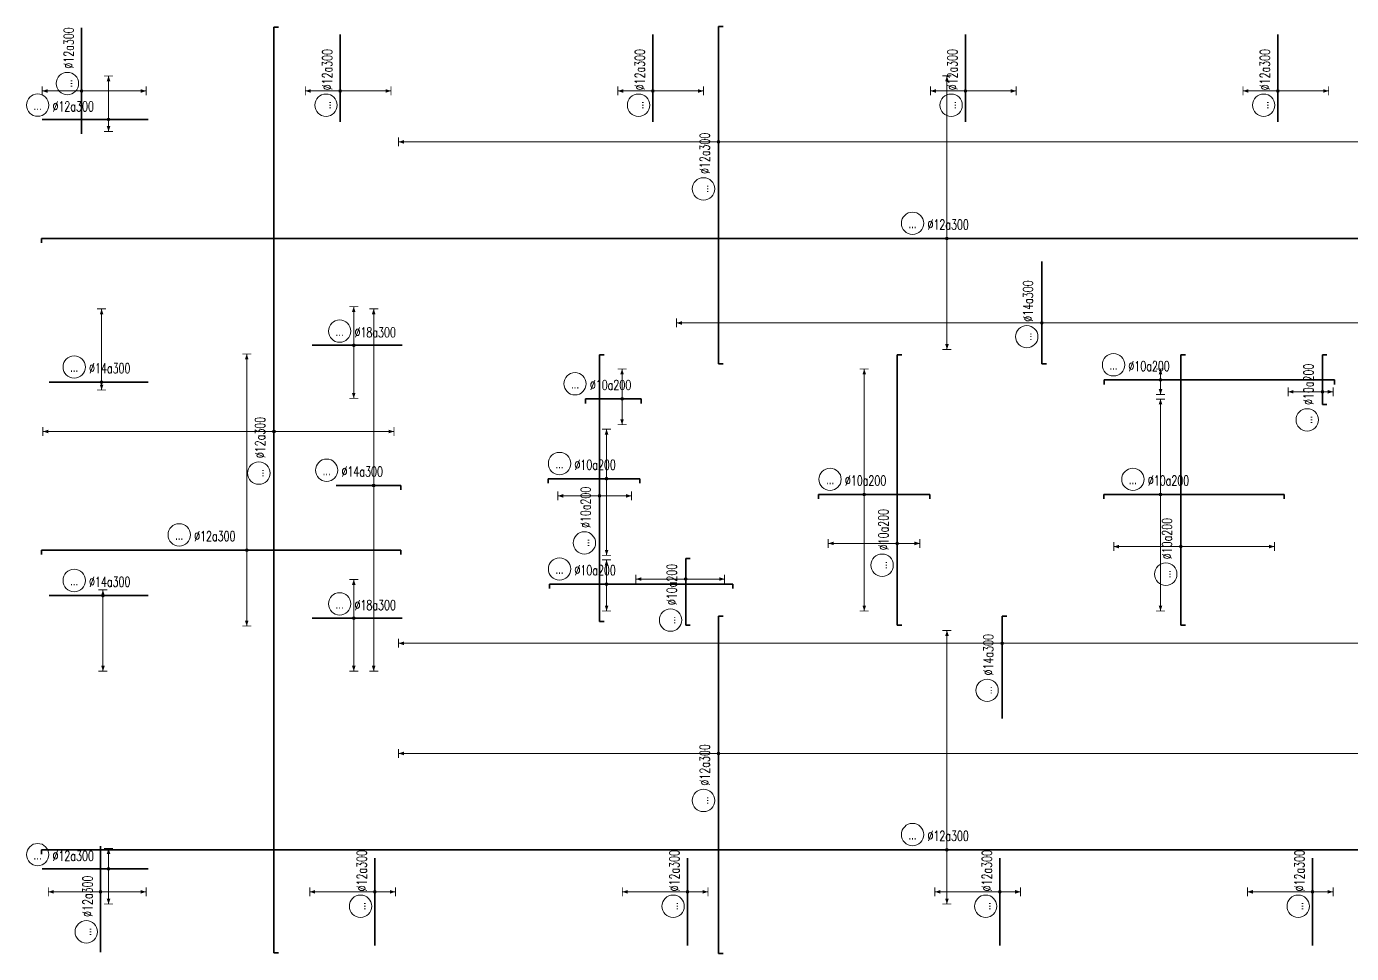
# Model space of a CAD drawing. Header units: millimetres. Extents: x 130150 to 587758, y -25561 to 50684.
# Drawn here: x 255797 to 299885, y 8280 to 39120 of the extents above; entities that cross this region are included whole.
import ezdxf
from ezdxf.enums import TextEntityAlignment as Align

# ---------------------------------------------------------------- set-up
doc = ezdxf.new("R2010")
doc.units = ezdxf.units.MM
doc.layers.get('0').update_dxf_attribs({"lineweight": 20})
for name, color, linetype, lineweight in [('NDC_S_DIM', 1, 'Continuous', 15), ('NDC_S_REBAR', 4, 'Continuous', 35), ('NDC_S_VN TEXT', 7, 'Continuous', 20)]:
    doc.layers.add(name, color=color, linetype=linetype, lineweight=lineweight)
doc.styles.add('ARIAL', font='arial.ttf', dxfattribs={"width": 0.7})
doc.styles.add('NDC_ROMANS', font='romans.shx', dxfattribs={"width": 0.7})

# ---------------------------------------------------------------- blocks, each defined once
blk = doc.blocks.new('*U46')
h = blk.add_hatch(color=6)
edge = h.paths.add_edge_path()
edge.add_arc((-75.12, 0), 0.3, 0, 360)
at = {"layer": 'NDC_S_DIM', "color": 6}
for q in [(-75.12, 48.62), (-75.12, -12.04)]:
    blk.add_line((-75.12, 0), q, dxfattribs=at)
for points in [[(-76.12, 48.62, 0.2, 0.2, 0), (-74.12, 48.62, 0, 0, 0)], [(-76.12, -12.04, 0.2, 0.2, 0), (-74.12, -12.04, 0, 0, 0)]]:
    blk.add_lwpolyline(points, format="xyseb", dxfattribs=at)
at = {"layer": 'NDC_S_DIM'}
blk.add_circle((-82.75, 3.36), 2.48, dxfattribs=at)
at = {"layer": 'NDC_S_DIM', "color": 6}
blk.add_circle((-75.12, 0), 0.3, dxfattribs=at)
for points in [[(-75.52, 47.42), (-75.12, 48.62), (-74.72, 47.42)], [(-75.52, -10.84), (-75.12, -12.04), (-74.72, -10.84)]]:
    blk.add_solid(points, dxfattribs=at)
at = {"layer": 'NDC_S_REBAR'}
for p, q in [((0, 0), (-275.95, 0)), ((-275.95, 0), (-275.95, -1)), ((0, 0), (137.51, 0)), ((-275.95, -1), (-275.95, -1))]:
    blk.add_line(p, q, dxfattribs=at)
at = {"layer": 'NDC_S_VN TEXT', "style": 'ARIAL', "width": 0.7}
blk.add_attdef('KHT', text='', height=2.2, dxfattribs=at).set_placement((-82.75, 3.36), align=Align.MIDDLE_CENTER)
at = {"layer": 'NDC_S_VN TEXT', "color": 3, "style": 'NDC_ROMANS', "width": 0.7}
blk.add_attdef('DKT', (-79.45, 1.98), '', height=2.2, dxfattribs=at)
blk = doc.blocks.new('*U55')
h = blk.add_hatch(color=6)
edge = h.paths.add_edge_path()
edge.add_arc((9.35, 0), 0.3, 0, 360)
at = {"layer": 'NDC_S_DIM', "color": 6}
for q in [(9.35, 43.49), (9.35, -16.85)]:
    blk.add_line((9.35, 0), q, dxfattribs=at)
for points in [[(8.35, 43.49, 0.2, 0.2, 0), (10.35, 43.49, 0, 0, 0)], [(8.35, -16.85, 0.2, 0.2, 0), (10.35, -16.85, 0, 0, 0)]]:
    blk.add_lwpolyline(points, format="xyseb", dxfattribs=at)
at = {"layer": 'NDC_S_DIM'}
blk.add_circle((-5.62, 3.36), 2.48, dxfattribs=at)
at = {"layer": 'NDC_S_DIM', "color": 6}
blk.add_circle((9.35, 0), 0.3, dxfattribs=at)
for points in [[(8.95, 42.29), (9.35, 43.49), (9.75, 42.29)], [(8.95, -15.65), (9.35, -16.85), (9.75, -15.65)]]:
    blk.add_solid(points, dxfattribs=at)
at = {"layer": 'NDC_S_REBAR'}
for p, q in [((0, 0), (-36.15, 0)), ((-36.15, 0), (-36.15, -1)), ((0, 0), (43.52, 0)), ((43.52, 0), (43.52, -1)), ((-36.15, -1), (-36.15, -1)), ((43.52, -1), (43.52, -1))]:
    blk.add_line(p, q, dxfattribs=at)
at = {"layer": 'NDC_S_VN TEXT', "style": 'ARIAL', "width": 0.7}
blk.add_attdef('KHT', text='', height=2.2, dxfattribs=at).set_placement((-5.62, 3.36), align=Align.MIDDLE_CENTER)
at = {"layer": 'NDC_S_VN TEXT', "color": 3, "style": 'NDC_ROMANS', "width": 0.7}
blk.add_attdef('DKT', (-2.32, 1.98), '', height=2.2, dxfattribs=at)
blk = doc.blocks.new('*U35')
h = blk.add_hatch(color=6)
edge = h.paths.add_edge_path()
edge.add_arc((4.81, 0), 0.3, 0, 360)
at = {"layer": 'NDC_S_DIM', "color": 6}
for q in [(4.81, 71.02), (4.81, -183.98)]:
    blk.add_line((4.81, 0), q, dxfattribs=at)
for points in [[(3.81, 71.02, 0.2, 0.2, 0), (5.81, 71.02, 0, 0, 0)], [(3.81, -183.98, 0.2, 0.2, 0), (5.81, -183.98, 0, 0, 0)]]:
    blk.add_lwpolyline(points, format="xyseb", dxfattribs=at)
at = {"layer": 'NDC_S_DIM'}
blk.add_circle((-5.62, 3.36), 2.48, dxfattribs=at)
at = {"layer": 'NDC_S_DIM', "color": 6}
blk.add_circle((4.81, 0), 0.3, dxfattribs=at)
for points in [[(4.41, 69.82), (4.81, 71.02), (5.21, 69.82)], [(4.41, -182.78), (4.81, -183.98), (5.21, -182.78)]]:
    blk.add_solid(points, dxfattribs=at)
at = {"layer": 'NDC_S_REBAR'}
for p, q in [((0, 0), (-39.56, 0)), ((-39.56, 0), (-39.56, -1)), ((0, 0), (35.24, 0)), ((35.24, 0), (35.24, -1)), ((-39.56, -1), (-39.56, -1)), ((35.24, -1), (35.24, -1))]:
    blk.add_line(p, q, dxfattribs=at)
at = {"layer": 'NDC_S_VN TEXT', "style": 'ARIAL', "width": 0.7}
blk.add_attdef('KHT', text='', height=2.2, dxfattribs=at).set_placement((-5.62, 3.36), align=Align.MIDDLE_CENTER)
at = {"layer": 'NDC_S_VN TEXT', "color": 3, "style": 'NDC_ROMANS', "width": 0.7}
blk.add_attdef('DKT', (-2.32, 1.98), '', height=2.2, dxfattribs=at)
blk = doc.blocks.new('*U44')
h = blk.add_hatch(color=6)
edge = h.paths.add_edge_path()
edge.add_arc((3.25, 0), 0.3, 0, 360)
at = {"layer": 'NDC_S_DIM', "color": 6}
for q in [(3.25, 51.25), (3.25, -26.62)]:
    blk.add_line((3.25, 0), q, dxfattribs=at)
for points in [[(2.25, 51.25, 0.2, 0.2, 0), (4.25, 51.25, 0, 0, 0)], [(2.25, -26.62, 0.2, 0.2, 0), (4.25, -26.62, 0, 0, 0)]]:
    blk.add_lwpolyline(points, format="xyseb", dxfattribs=at)
at = {"layer": 'NDC_S_DIM'}
blk.add_circle((-5.98, 3.36), 2.48, dxfattribs=at)
at = {"layer": 'NDC_S_DIM', "color": 6}
blk.add_circle((3.25, 0), 0.3, dxfattribs=at)
for points in [[(2.85, 50.05), (3.25, 51.25), (3.65, 50.05)], [(2.85, -25.42), (3.25, -26.62), (3.65, -25.42)]]:
    blk.add_solid(points, dxfattribs=at)
at = {"layer": 'NDC_S_REBAR'}
for p, q in [((0, 0), (-112.39, 0)), ((-112.39, 0), (-112.39, -1)), ((0, 0), (92.94, 0)), ((92.94, 0), (92.94, -1)), ((-112.39, -1), (-112.39, -1)), ((92.94, -1), (92.94, -1))]:
    blk.add_line(p, q, dxfattribs=at)
at = {"layer": 'NDC_S_VN TEXT', "style": 'ARIAL', "width": 0.7}
blk.add_attdef('KHT', text='', height=2.2, dxfattribs=at).set_placement((-5.98, 3.36), align=Align.MIDDLE_CENTER)
at = {"layer": 'NDC_S_VN TEXT', "color": 3, "style": 'NDC_ROMANS', "width": 0.7}
blk.add_attdef('DKT', (-2.68, 1.98), '', height=2.2, dxfattribs=at)
blk = doc.blocks.new('*U45')
h = blk.add_hatch(color=6)
edge = h.paths.add_edge_path()
edge.add_arc((4.81, 0), 0.3, 0, 360)
at = {"layer": 'NDC_S_DIM', "color": 6}
for q in [(4.81, 71.02), (4.81, -183.98)]:
    blk.add_line((4.81, 0), q, dxfattribs=at)
for points in [[(3.81, 71.02, 0.2, 0.2, 0), (5.81, 71.02, 0, 0, 0)], [(3.81, -183.98, 0.2, 0.2, 0), (5.81, -183.98, 0, 0, 0)]]:
    blk.add_lwpolyline(points, format="xyseb", dxfattribs=at)
at = {"layer": 'NDC_S_DIM'}
blk.add_circle((-5.62, 3.36), 2.48, dxfattribs=at)
at = {"layer": 'NDC_S_DIM', "color": 6}
blk.add_circle((4.81, 0), 0.3, dxfattribs=at)
for points in [[(4.41, 69.82), (4.81, 71.02), (5.21, 69.82)], [(4.41, -182.78), (4.81, -183.98), (5.21, -182.78)]]:
    blk.add_solid(points, dxfattribs=at)
at = {"layer": 'NDC_S_REBAR'}
for p, q in [((0, 0), (-44.4, 0)), ((-44.4, 0), (-44.4, -1)), ((0, 0), (30.4, 0)), ((30.4, 0), (30.4, -1)), ((-44.4, -1), (-44.4, -1)), ((30.4, -1), (30.4, -1))]:
    blk.add_line(p, q, dxfattribs=at)
at = {"layer": 'NDC_S_VN TEXT', "style": 'ARIAL', "width": 0.7}
blk.add_attdef('KHT', text='', height=2.2, dxfattribs=at).set_placement((-5.62, 3.36), align=Align.MIDDLE_CENTER)
at = {"layer": 'NDC_S_VN TEXT', "color": 3, "style": 'NDC_ROMANS', "width": 0.7}
blk.add_attdef('DKT', (-2.32, 1.98), '', height=2.2, dxfattribs=at)
blk = doc.blocks.new('*U42')
h = blk.add_hatch(color=6)
edge = h.paths.add_edge_path()
edge.add_arc((0.5, 0), 0.3, 0, 360)
at = {"layer": 'NDC_S_DIM', "color": 6}
for q in [(0.5, 21.16), (0.5, -25.84)]:
    blk.add_line((0.5, 0), q, dxfattribs=at)
for points in [[(-0.5, 21.16, 0.2, 0.2, 0), (1.5, 21.16, 0, 0, 0)], [(-0.5, -25.84, 0.2, 0.2, 0), (1.5, -25.84, 0, 0, 0)]]:
    blk.add_lwpolyline(points, format="xyseb", dxfattribs=at)
at = {"layer": 'NDC_S_DIM'}
blk.add_circle((-5.62, 3.36), 2.48, dxfattribs=at)
at = {"layer": 'NDC_S_DIM', "color": 6}
blk.add_circle((0.5, 0), 0.3, dxfattribs=at)
for points in [[(0.1, 19.96), (0.5, 21.16), (0.9, 19.96)], [(0.1, -24.64), (0.5, -25.84), (0.9, -24.64)]]:
    blk.add_solid(points, dxfattribs=at)
at = {"layer": 'NDC_S_REBAR'}
for p, q in [((0, 0), (-12.04, 0)), ((-12.04, 0), (-12.04, -1)), ((0, 0), (27.96, 0)), ((27.96, 0), (27.96, -1)), ((-12.04, -1), (-12.04, -1)), ((27.96, -1), (27.96, -1))]:
    blk.add_line(p, q, dxfattribs=at)
at = {"layer": 'NDC_S_VN TEXT', "style": 'ARIAL', "width": 0.7}
blk.add_attdef('KHT', text='', height=2.2, dxfattribs=at).set_placement((-5.62, 3.36), align=Align.MIDDLE_CENTER)
at = {"layer": 'NDC_S_VN TEXT', "color": 3, "style": 'NDC_ROMANS', "width": 0.7}
blk.add_attdef('DKT', (-2.32, 1.98), '', height=2.2, dxfattribs=at)
blk = doc.blocks.new('*U43')
h = blk.add_hatch(color=6)
edge = h.paths.add_edge_path()
edge.add_arc((1.97, 0), 0.3, 0, 360)
at = {"layer": 'NDC_S_DIM', "color": 6}
for q in [(1.97, 27.83), (1.97, -25.84)]:
    blk.add_line((1.97, 0), q, dxfattribs=at)
for points in [[(0.97, 27.83, 0.2, 0.2, 0), (2.97, 27.83, 0, 0, 0)], [(0.97, -25.84, 0.2, 0.2, 0), (2.97, -25.84, 0, 0, 0)]]:
    blk.add_lwpolyline(points, format="xyseb", dxfattribs=at)
at = {"layer": 'NDC_S_DIM'}
blk.add_circle((-5.62, 3.36), 2.48, dxfattribs=at)
at = {"layer": 'NDC_S_DIM', "color": 6}
blk.add_circle((1.97, 0), 0.3, dxfattribs=at)
for points in [[(1.57, 26.63), (1.97, 27.83), (2.37, 26.63)], [(1.57, -24.64), (1.97, -25.84), (2.37, -24.64)]]:
    blk.add_solid(points, dxfattribs=at)
at = {"layer": 'NDC_S_REBAR'}
for p, q in [((0, 0), (-8.18, 0)), ((-8.18, 0), (-8.18, -1)), ((0, 0), (16.48, 0)), ((16.48, 0), (16.48, -1)), ((-8.18, -1), (-8.18, -1)), ((16.48, -1), (16.48, -1))]:
    blk.add_line(p, q, dxfattribs=at)
at = {"layer": 'NDC_S_VN TEXT', "style": 'ARIAL', "width": 0.7}
blk.add_attdef('KHT', text='', height=2.2, dxfattribs=at).set_placement((-5.62, 3.36), align=Align.MIDDLE_CENTER)
at = {"layer": 'NDC_S_VN TEXT', "color": 3, "style": 'NDC_ROMANS', "width": 0.7}
blk.add_attdef('DKT', (-2.32, 1.98), '', height=2.2, dxfattribs=at)
blk = doc.blocks.new('*U40')
h = blk.add_hatch(color=6)
edge = h.paths.add_edge_path()
edge.add_arc((4.81, 0), 0.3, 0, 360)
at = {"layer": 'NDC_S_DIM', "color": 6}
for q in [(4.81, 5.38), (4.81, -5.95)]:
    blk.add_line((4.81, 0), q, dxfattribs=at)
for points in [[(3.81, 5.38, 0.2, 0.2, 0), (5.81, 5.38, 0, 0, 0)], [(3.81, -5.95, 0.2, 0.2, 0), (5.81, -5.95, 0, 0, 0)]]:
    blk.add_lwpolyline(points, format="xyseb", dxfattribs=at)
at = {"layer": 'NDC_S_DIM'}
blk.add_circle((-5.62, 3.36), 2.48, dxfattribs=at)
at = {"layer": 'NDC_S_DIM', "color": 6}
blk.add_circle((4.81, 0), 0.3, dxfattribs=at)
for points in [[(4.41, 4.18), (4.81, 5.38), (5.21, 4.18)], [(4.41, -4.75), (4.81, -5.95), (5.21, -4.75)]]:
    blk.add_solid(points, dxfattribs=at)
at = {"layer": 'NDC_S_REBAR'}
for p, q in [((0, 0), (-7.85, 0)), ((-7.85, 0), (-7.85, -1)), ((0, 0), (32.82, 0)), ((32.82, 0), (32.82, -1)), ((-7.85, -1), (-7.85, -1)), ((32.82, -1), (32.82, -1))]:
    blk.add_line(p, q, dxfattribs=at)
at = {"layer": 'NDC_S_VN TEXT', "style": 'ARIAL', "width": 0.7}
blk.add_attdef('KHT', text='', height=2.2, dxfattribs=at).set_placement((-5.62, 3.36), align=Align.MIDDLE_CENTER)
at = {"layer": 'NDC_S_VN TEXT', "color": 3, "style": 'NDC_ROMANS', "width": 0.7}
blk.add_attdef('DKT', (-2.32, 1.98), '', height=2.2, dxfattribs=at)
blk = doc.blocks.new('*U41')
h = blk.add_hatch(color=6)
edge = h.paths.add_edge_path()
edge.add_arc((4.81, 0), 0.3, 0, 360)
at = {"layer": 'NDC_S_DIM', "color": 6}
for q in [(4.81, 10.99), (4.81, -17.01)]:
    blk.add_line((4.81, 0), q, dxfattribs=at)
for points in [[(3.81, 10.99, 0.2, 0.2, 0), (5.81, 10.99, 0, 0, 0)], [(3.81, -17.01, 0.2, 0.2, 0), (5.81, -17.01, 0, 0, 0)]]:
    blk.add_lwpolyline(points, format="xyseb", dxfattribs=at)
at = {"layer": 'NDC_S_DIM'}
blk.add_circle((-5.62, 3.36), 2.48, dxfattribs=at)
at = {"layer": 'NDC_S_DIM', "color": 6}
blk.add_circle((4.81, 0), 0.3, dxfattribs=at)
for points in [[(4.41, 9.79), (4.81, 10.99), (5.21, 9.79)], [(4.41, -15.81), (4.81, -17.01), (5.21, -15.81)]]:
    blk.add_solid(points, dxfattribs=at)
at = {"layer": 'NDC_S_REBAR'}
for p, q in [((0, 0), (-8.18, 0)), ((-8.18, 0), (-8.18, -1)), ((0, 0), (12.15, 0)), ((12.15, 0), (12.15, -1)), ((-8.18, -1), (-8.18, -1)), ((12.15, -1), (12.15, -1))]:
    blk.add_line(p, q, dxfattribs=at)
at = {"layer": 'NDC_S_VN TEXT', "style": 'ARIAL', "width": 0.7}
blk.add_attdef('KHT', text='', height=2.2, dxfattribs=at).set_placement((-5.62, 3.36), align=Align.MIDDLE_CENTER)
at = {"layer": 'NDC_S_VN TEXT', "color": 3, "style": 'NDC_ROMANS', "width": 0.7}
blk.add_attdef('DKT', (-2.32, 1.98), '', height=2.2, dxfattribs=at)
blk = doc.blocks.new('*U38')
h = blk.add_hatch(color=6)
edge = h.paths.add_edge_path()
edge.add_arc((4.81, 0), 0.3, 0, 360)
at = {"layer": 'NDC_S_DIM', "color": 6}
for q in [(4.81, 6.63), (4.81, -5.71)]:
    blk.add_line((4.81, 0), q, dxfattribs=at)
for points in [[(3.81, 6.63, 0.2, 0.2, 0), (5.81, 6.63, 0, 0, 0)], [(3.81, -5.71, 0.2, 0.2, 0), (5.81, -5.71, 0, 0, 0)]]:
    blk.add_lwpolyline(points, format="xyseb", dxfattribs=at)
at = {"layer": 'NDC_S_DIM'}
blk.add_circle((-5.62, 3.36), 2.48, dxfattribs=at)
at = {"layer": 'NDC_S_DIM', "color": 6}
blk.add_circle((4.81, 0), 0.3, dxfattribs=at)
for points in [[(4.41, 5.43), (4.81, 6.63), (5.21, 5.43)], [(4.41, -4.51), (4.81, -5.71), (5.21, -4.51)]]:
    blk.add_solid(points, dxfattribs=at)
at = {"layer": 'NDC_S_REBAR'}
for p, q in [((0, 0), (-3.28, 0)), ((-3.28, 0), (-3.28, -1)), ((0, 0), (9.06, 0)), ((9.06, 0), (9.06, -1)), ((-3.28, -1), (-3.28, -1)), ((9.06, -1), (9.06, -1))]:
    blk.add_line(p, q, dxfattribs=at)
at = {"layer": 'NDC_S_VN TEXT', "style": 'ARIAL', "width": 0.7}
blk.add_attdef('KHT', text='', height=2.2, dxfattribs=at).set_placement((-5.62, 3.36), align=Align.MIDDLE_CENTER)
at = {"layer": 'NDC_S_VN TEXT', "color": 3, "style": 'NDC_ROMANS', "width": 0.7}
blk.add_attdef('DKT', (-2.32, 1.98), '', height=2.2, dxfattribs=at)
blk = doc.blocks.new('*U39')
h = blk.add_hatch(color=6)
edge = h.paths.add_edge_path()
edge.add_arc((4.81, 0), 0.3, 0, 360)
at = {"layer": 'NDC_S_DIM', "color": 6}
for q in [(4.81, 2.43), (4.81, -3.24)]:
    blk.add_line((4.81, 0), q, dxfattribs=at)
for points in [[(3.81, 2.43, 0.2, 0.2, 0), (5.81, 2.43, 0, 0, 0)], [(3.81, -3.24, 0.2, 0.2, 0), (5.81, -3.24, 0, 0, 0)]]:
    blk.add_lwpolyline(points, format="xyseb", dxfattribs=at)
at = {"layer": 'NDC_S_DIM'}
blk.add_circle((-5.62, 3.36), 2.48, dxfattribs=at)
at = {"layer": 'NDC_S_DIM', "color": 6}
blk.add_circle((4.81, 0), 0.3, dxfattribs=at)
for points in [[(4.41, 1.23), (4.81, 2.43), (5.21, 1.23)], [(4.41, -2.04), (4.81, -3.24), (5.21, -2.04)]]:
    blk.add_solid(points, dxfattribs=at)
at = {"layer": 'NDC_S_REBAR'}
for p, q in [((0, 0), (-7.73, 0)), ((-7.73, 0), (-7.73, -1)), ((0, 0), (43.4, 0)), ((43.4, 0), (43.4, -1)), ((-7.73, -1), (-7.73, -1)), ((43.4, -1), (43.4, -1))]:
    blk.add_line(p, q, dxfattribs=at)
at = {"layer": 'NDC_S_VN TEXT', "style": 'ARIAL', "width": 0.7}
blk.add_attdef('KHT', text='', height=2.2, dxfattribs=at).set_placement((-5.62, 3.36), align=Align.MIDDLE_CENTER)
at = {"layer": 'NDC_S_VN TEXT', "color": 3, "style": 'NDC_ROMANS', "width": 0.7}
blk.add_attdef('DKT', (-2.32, 1.98), '', height=2.2, dxfattribs=at)
blk = doc.blocks.new('*U36')
h = blk.add_hatch(color=6)
edge = h.paths.add_edge_path()
edge.add_arc((-0.79, 0), 0.3, 0, 360)
at = {"layer": 'NDC_S_DIM', "color": 6}
for q in [(-0.79, 15.31), (-0.79, -5.02)]:
    blk.add_line((-0.79, 0), q, dxfattribs=at)
for points in [[(-1.79, 15.31, 0.2, 0.2, 0), (0.21, 15.31, 0, 0, 0)], [(-1.79, -5.02, 0.2, 0.2, 0), (0.21, -5.02, 0, 0, 0)]]:
    blk.add_lwpolyline(points, format="xyseb", dxfattribs=at)
at = {"layer": 'NDC_S_DIM'}
blk.add_circle((-5.62, 3.36), 2.48, dxfattribs=at)
at = {"layer": 'NDC_S_DIM', "color": 6}
blk.add_circle((-0.79, 0), 0.3, dxfattribs=at)
for points in [[(-1.19, 14.11), (-0.79, 15.31), (-0.39, 14.11)], [(-1.19, -3.82), (-0.79, -5.02), (-0.39, -3.82)]]:
    blk.add_solid(points, dxfattribs=at)
at = {"layer": 'NDC_S_REBAR'}
for p, q in [((0, 0), (-18.94, 0)), ((-18.94, 0), (-18.94, -1)), ((0, 0), (41.06, 0)), ((41.06, 0), (41.06, -1)), ((-18.94, -1), (-18.94, -1)), ((41.06, -1), (41.06, -1))]:
    blk.add_line(p, q, dxfattribs=at)
at = {"layer": 'NDC_S_VN TEXT', "style": 'ARIAL', "width": 0.7}
blk.add_attdef('KHT', text='', height=2.2, dxfattribs=at).set_placement((-5.62, 3.36), align=Align.MIDDLE_CENTER)
at = {"layer": 'NDC_S_VN TEXT', "color": 3, "style": 'NDC_ROMANS', "width": 0.7}
blk.add_attdef('DKT', (-2.32, 1.98), '', height=2.2, dxfattribs=at)
blk = doc.blocks.new('*U37')
h = blk.add_hatch(color=6)
edge = h.paths.add_edge_path()
edge.add_arc((0.5, 0), 0.3, 0, 360)
at = {"layer": 'NDC_S_DIM', "color": 6}
for q in [(0.5, 14.9), (0.5, -20.77)]:
    blk.add_line((0.5, 0), q, dxfattribs=at)
for points in [[(-0.5, 14.9, 0.2, 0.2, 0), (1.5, 14.9, 0, 0, 0)], [(-0.5, -20.77, 0.2, 0.2, 0), (1.5, -20.77, 0, 0, 0)]]:
    blk.add_lwpolyline(points, format="xyseb", dxfattribs=at)
at = {"layer": 'NDC_S_DIM'}
blk.add_circle((-5.62, 3.36), 2.48, dxfattribs=at)
at = {"layer": 'NDC_S_DIM', "color": 6}
blk.add_circle((0.5, 0), 0.3, dxfattribs=at)
for points in [[(0.1, 13.7), (0.5, 14.9), (0.9, 13.7)], [(0.1, -19.57), (0.5, -20.77), (0.9, -19.57)]]:
    blk.add_solid(points, dxfattribs=at)
at = {"layer": 'NDC_S_REBAR'}
for p, q in [((0, 0), (-16.95, 0)), ((-16.95, 0), (-16.95, -1)), ((0, 0), (43.05, 0)), ((43.05, 0), (43.05, -1)), ((-16.95, -1), (-16.95, -1)), ((43.05, -1), (43.05, -1))]:
    blk.add_line(p, q, dxfattribs=at)
at = {"layer": 'NDC_S_VN TEXT', "style": 'ARIAL', "width": 0.7}
blk.add_attdef('KHT', text='', height=2.2, dxfattribs=at).set_placement((-5.62, 3.36), align=Align.MIDDLE_CENTER)
at = {"layer": 'NDC_S_VN TEXT', "color": 3, "style": 'NDC_ROMANS', "width": 0.7}
blk.add_attdef('DKT', (-2.32, 1.98), '', height=2.2, dxfattribs=at)
blk = doc.blocks.new('*U49')
h = blk.add_hatch(color=6)
edge = h.paths.add_edge_path()
edge.add_arc((0.61, 0), 0.3, 0, 360)
at = {"layer": 'NDC_S_DIM', "color": 6}
for q in [(0.61, 7.61), (0.61, -2.39)]:
    blk.add_line((0.61, 0), q, dxfattribs=at)
for points in [[(-0.39, 7.61, 0.2, 0.2, 0), (1.61, 7.61, 0, 0, 0)], [(-0.39, -2.39, 0.2, 0.2, 0), (1.61, -2.39, 0, 0, 0)]]:
    blk.add_lwpolyline(points, format="xyseb", dxfattribs=at)
at = {"layer": 'NDC_S_DIM'}
blk.add_circle((-5.62, 3.36), 2.48, dxfattribs=at)
at = {"layer": 'NDC_S_DIM', "color": 6}
blk.add_circle((0.61, 0), 0.3, dxfattribs=at)
for points in [[(0.21, 6.41), (0.61, 7.61), (1.01, 6.41)], [(0.21, -1.19), (0.61, -2.39), (1.01, -1.19)]]:
    blk.add_solid(points, dxfattribs=at)
at = {"layer": 'NDC_S_REBAR'}
for p, q in [((0, 0), (-2.17, 0)), ((-2.17, 0), (-2.17, -1)), ((0, 0), (8.83, 0)), ((8.83, 0), (8.83, -1)), ((-2.17, -1), (-2.17, -1)), ((8.83, -1), (8.83, -1))]:
    blk.add_line(p, q, dxfattribs=at)
at = {"layer": 'NDC_S_VN TEXT', "style": 'ARIAL', "width": 0.7}
blk.add_attdef('KHT', text='', height=2.2, dxfattribs=at).set_placement((-5.62, 3.36), align=Align.MIDDLE_CENTER)
at = {"layer": 'NDC_S_VN TEXT', "color": 3, "style": 'NDC_ROMANS', "width": 0.7}
blk.add_attdef('DKT', (-2.32, 1.98), '', height=2.2, dxfattribs=at)
blk = doc.blocks.new('*U58')
h = blk.add_hatch(color=6)
edge = h.paths.add_edge_path()
edge.add_arc((4.81, 0), 0.3, 0, 360)
at = {"layer": 'NDC_S_DIM', "color": 6}
for q in [(4.81, 9.26), (4.81, -7.07)]:
    blk.add_line((4.81, 0), q, dxfattribs=at)
for points in [[(3.81, 9.26, 0.2, 0.2, 0), (5.81, 9.26, 0, 0, 0)], [(3.81, -7.07, 0.2, 0.2, 0), (5.81, -7.07, 0, 0, 0)]]:
    blk.add_lwpolyline(points, format="xyseb", dxfattribs=at)
at = {"layer": 'NDC_S_DIM'}
blk.add_circle((-5.62, 3.36), 2.48, dxfattribs=at)
at = {"layer": 'NDC_S_DIM', "color": 6}
blk.add_circle((4.81, 0), 0.3, dxfattribs=at)
for points in [[(4.41, 8.06), (4.81, 9.26), (5.21, 8.06)], [(4.41, -5.87), (4.81, -7.07), (5.21, -5.87)]]:
    blk.add_solid(points, dxfattribs=at)
at = {"layer": 'NDC_S_REBAR'}
for p, q in [((0, 0), (-23.03, 0)), ((-23.03, 0), (-23.03, -1)), ((0, 0), (36.12, 0)), ((36.12, 0), (36.12, -1)), ((-23.03, -1), (-23.03, -1)), ((36.12, -1), (36.12, -1))]:
    blk.add_line(p, q, dxfattribs=at)
at = {"layer": 'NDC_S_VN TEXT', "style": 'ARIAL', "width": 0.7}
blk.add_attdef('KHT', text='', height=2.2, dxfattribs=at).set_placement((-5.62, 3.36), align=Align.MIDDLE_CENTER)
at = {"layer": 'NDC_S_VN TEXT', "color": 3, "style": 'NDC_ROMANS', "width": 0.7}
blk.add_attdef('DKT', (-2.32, 1.98), '', height=2.2, dxfattribs=at)
blk = doc.blocks.new('*U56')
h = blk.add_hatch(color=6)
edge = h.paths.add_edge_path()
edge.add_arc((-75.12, 0), 0.3, 0, 360)
at = {"layer": 'NDC_S_DIM', "color": 6}
for q in [(-75.12, 36.04), (-75.12, -24.63)]:
    blk.add_line((-75.12, 0), q, dxfattribs=at)
for points in [[(-76.12, 36.04, 0.2, 0.2, 0), (-74.12, 36.04, 0, 0, 0)], [(-76.12, -24.63, 0.2, 0.2, 0), (-74.12, -24.63, 0, 0, 0)]]:
    blk.add_lwpolyline(points, format="xyseb", dxfattribs=at)
at = {"layer": 'NDC_S_DIM'}
blk.add_circle((-82.75, 3.36), 2.48, dxfattribs=at)
at = {"layer": 'NDC_S_DIM', "color": 6}
blk.add_circle((-75.12, 0), 0.3, dxfattribs=at)
for points in [[(-75.52, 34.84), (-75.12, 36.04), (-74.72, 34.84)], [(-75.52, -23.43), (-75.12, -24.63), (-74.72, -23.43)]]:
    blk.add_solid(points, dxfattribs=at)
at = {"layer": 'NDC_S_REBAR'}
for p, q in [((0, 0), (-275.95, 0)), ((-275.95, 0), (-275.95, -1)), ((0, 0), (137.51, 0)), ((-275.95, -1), (-275.95, -1))]:
    blk.add_line(p, q, dxfattribs=at)
at = {"layer": 'NDC_S_VN TEXT', "style": 'ARIAL', "width": 0.7}
blk.add_attdef('KHT', text='', height=2.2, dxfattribs=at).set_placement((-82.75, 3.36), align=Align.MIDDLE_CENTER)
at = {"layer": 'NDC_S_VN TEXT', "color": 3, "style": 'NDC_ROMANS', "width": 0.7}
blk.add_attdef('DKT', (-79.45, 1.98), '', height=2.2, dxfattribs=at)
blk = doc.blocks.new('*U57')
h = blk.add_hatch(color=6)
edge = h.paths.add_edge_path()
edge.add_arc((4.81, 0), 0.3, 0, 360)
at = {"layer": 'NDC_S_DIM', "color": 6}
for q in [(4.81, 39.15), (4.81, -41.18)]:
    blk.add_line((4.81, 0), q, dxfattribs=at)
for points in [[(3.81, 39.15, 0.2, 0.2, 0), (5.81, 39.15, 0, 0, 0)], [(3.81, -41.18, 0.2, 0.2, 0), (5.81, -41.18, 0, 0, 0)]]:
    blk.add_lwpolyline(points, format="xyseb", dxfattribs=at)
at = {"layer": 'NDC_S_DIM'}
blk.add_circle((-5.62, 3.36), 2.48, dxfattribs=at)
at = {"layer": 'NDC_S_DIM', "color": 6}
blk.add_circle((4.81, 0), 0.3, dxfattribs=at)
for points in [[(4.41, 37.95), (4.81, 39.15), (5.21, 37.95)], [(4.41, -39.98), (4.81, -41.18), (5.21, -39.98)]]:
    blk.add_solid(points, dxfattribs=at)
at = {"layer": 'NDC_S_REBAR'}
for p, q in [((0, 0), (-3.52, 0)), ((-3.52, 0), (-3.52, 0)), ((0, 0), (10.81, 0)), ((10.81, 0), (10.81, -1)), ((-3.52, 0), (-3.52, 0)), ((10.81, -1), (10.81, -1))]:
    blk.add_line(p, q, dxfattribs=at)
at = {"layer": 'NDC_S_VN TEXT', "style": 'ARIAL', "width": 0.7}
blk.add_attdef('KHT', text='', height=2.2, dxfattribs=at).set_placement((-5.62, 3.36), align=Align.MIDDLE_CENTER)
at = {"layer": 'NDC_S_VN TEXT', "color": 3, "style": 'NDC_ROMANS', "width": 0.7}
blk.add_attdef('DKT', (-2.32, 1.98), '', height=2.2, dxfattribs=at)
blk = doc.blocks.new('*U93')
h = blk.add_hatch(color=6)
edge = h.paths.add_edge_path()
edge.add_arc((3.48, 0), 0.3, 0, 360)
at = {"layer": 'NDC_S_DIM', "color": 6}
for q in [(3.48, 11.04), (3.48, -8.63)]:
    blk.add_line((3.48, 0), q, dxfattribs=at)
for points in [[(2.48, 11.04, 0.2, 0.2, 0), (4.48, 11.04, 0, 0, 0)], [(2.48, -8.63, 0.2, 0.2, 0), (4.48, -8.63, 0, 0, 0)]]:
    blk.add_lwpolyline(points, format="xyseb", dxfattribs=at)
at = {"layer": 'NDC_S_DIM'}
blk.add_circle((-5.62, 3.36), 2.48, dxfattribs=at)
at = {"layer": 'NDC_S_DIM', "color": 6}
blk.add_circle((3.48, 0), 0.3, dxfattribs=at)
for points in [[(3.08, 9.84), (3.48, 11.04), (3.88, 9.84)], [(3.08, -7.43), (3.48, -8.63), (3.88, -7.43)]]:
    blk.add_solid(points, dxfattribs=at)
at = {"layer": 'NDC_S_REBAR'}
for p, q in [((0, 0), (-6.77, 0)), ((-6.77, 0), (-6.77, -1)), ((0, 0), (8.03, 0)), ((8.03, 0), (8.03, -1)), ((-6.77, -1), (-6.77, -1)), ((8.03, -1), (8.03, -1))]:
    blk.add_line(p, q, dxfattribs=at)
at = {"layer": 'NDC_S_VN TEXT', "style": 'ARIAL', "width": 0.7}
blk.add_attdef('KHT', text='', height=2.2, dxfattribs=at).set_placement((-5.62, 3.36), align=Align.MIDDLE_CENTER)
at = {"layer": 'NDC_S_VN TEXT', "color": 3, "style": 'NDC_ROMANS', "width": 0.7}
blk.add_attdef('DKT', (-2.32, 1.98), '', height=2.2, dxfattribs=at)
blk = doc.blocks.new('*U82')
h = blk.add_hatch(color=6)
edge = h.paths.add_edge_path()
edge.add_arc((0.46, 0), 0.3, 0, 360)
at = {"layer": 'NDC_S_DIM', "color": 6}
for q in [(0.46, 16.25), (0.46, -1.75)]:
    blk.add_line((0.46, 0), q, dxfattribs=at)
for points in [[(-0.54, 16.25, 0.2, 0.2, 0), (1.46, 16.25, 0, 0, 0)], [(-0.54, -1.75, 0.2, 0.2, 0), (1.46, -1.75, 0, 0, 0)]]:
    blk.add_lwpolyline(points, format="xyseb", dxfattribs=at)
at = {"layer": 'NDC_S_DIM'}
blk.add_circle((-5.62, 3.36), 2.48, dxfattribs=at)
at = {"layer": 'NDC_S_DIM', "color": 6}
blk.add_circle((0.46, 0), 0.3, dxfattribs=at)
for points in [[(0.06, 15.05), (0.46, 16.25), (0.86, 15.05)], [(0.06, -0.55), (0.46, -1.75), (0.86, -0.55)]]:
    blk.add_solid(points, dxfattribs=at)
at = {"layer": 'NDC_S_REBAR'}
for p, q in [((0, 0), (-11.19, 0)), ((-11.19, 0), (-11.19, 0)), ((0, 0), (10.81, 0)), ((10.81, 0), (10.81, 0)), ((10.81, 0), (10.81, 0)), ((-11.19, 0), (-11.19, 0))]:
    blk.add_line(p, q, dxfattribs=at)
at = {"layer": 'NDC_S_VN TEXT', "style": 'ARIAL', "width": 0.7}
blk.add_attdef('KHT', text='', height=2.2, dxfattribs=at).set_placement((-5.62, 3.36), align=Align.MIDDLE_CENTER)
at = {"layer": 'NDC_S_VN TEXT', "color": 3, "style": 'NDC_ROMANS', "width": 0.7}
blk.add_attdef('DKT', (-2.32, 1.98), '', height=2.2, dxfattribs=at)
blk = doc.blocks.new('*U72')
h = blk.add_hatch(color=6)
edge = h.paths.add_edge_path()
edge.add_arc((0.76, 0), 0.3, 0, 360)
at = {"layer": 'NDC_S_DIM', "color": 6}
for q in [(0.76, 1.27), (0.76, -16.73)]:
    blk.add_line((0.76, 0), q, dxfattribs=at)
for points in [[(-0.24, 1.27, 0.2, 0.2, 0), (1.76, 1.27, 0, 0, 0)], [(-0.24, -16.73, 0.2, 0.2, 0), (1.76, -16.73, 0, 0, 0)]]:
    blk.add_lwpolyline(points, format="xyseb", dxfattribs=at)
at = {"layer": 'NDC_S_DIM'}
blk.add_circle((-5.62, 3.36), 2.48, dxfattribs=at)
at = {"layer": 'NDC_S_DIM', "color": 6}
blk.add_circle((0.76, 0), 0.3, dxfattribs=at)
for points in [[(0.36, 0.07), (0.76, 1.27), (1.16, 0.07)], [(0.36, -15.53), (0.76, -16.73), (1.16, -15.53)]]:
    blk.add_solid(points, dxfattribs=at)
at = {"layer": 'NDC_S_REBAR'}
for p, q in [((0, 0), (-11.19, 0)), ((-11.19, 0), (-11.19, 0)), ((0, 0), (10.81, 0)), ((10.81, 0), (10.81, 0)), ((10.81, 0), (10.81, 0)), ((-11.19, 0), (-11.19, 0))]:
    blk.add_line(p, q, dxfattribs=at)
at = {"layer": 'NDC_S_VN TEXT', "style": 'ARIAL', "width": 0.7}
blk.add_attdef('KHT', text='', height=2.2, dxfattribs=at).set_placement((-5.62, 3.36), align=Align.MIDDLE_CENTER)
at = {"layer": 'NDC_S_VN TEXT', "color": 3, "style": 'NDC_ROMANS', "width": 0.7}
blk.add_attdef('DKT', (-2.32, 1.98), '', height=2.2, dxfattribs=at)
blk = doc.blocks.new('*U70')
h = blk.add_hatch(color=6)
edge = h.paths.add_edge_path()
edge.add_arc((4.81, 0), 0.3, 0, 360)
at = {"layer": 'NDC_S_DIM', "color": 6}
for q in [(4.81, 133.93), (4.81, -121.07)]:
    blk.add_line((4.81, 0), q, dxfattribs=at)
for points in [[(3.81, 133.93, 0.2, 0.2, 0), (5.81, 133.93, 0, 0, 0)], [(3.81, -121.07, 0.2, 0.2, 0), (5.81, -121.07, 0, 0, 0)]]:
    blk.add_lwpolyline(points, format="xyseb", dxfattribs=at)
at = {"layer": 'NDC_S_DIM'}
blk.add_circle((-5.62, 3.36), 2.48, dxfattribs=at)
at = {"layer": 'NDC_S_DIM', "color": 6}
blk.add_circle((4.81, 0), 0.3, dxfattribs=at)
for points in [[(4.41, 132.73), (4.81, 133.93), (5.21, 132.73)], [(4.41, -119.87), (4.81, -121.07), (5.21, -119.87)]]:
    blk.add_solid(points, dxfattribs=at)
at = {"layer": 'NDC_S_REBAR'}
for p, q in [((0, 0), (-11.85, 0)), ((-11.85, 0), (-11.85, 0)), ((0, 0), (10.81, 0)), ((10.81, 0), (10.81, -1)), ((-11.85, 0), (-11.85, 0)), ((10.81, -1), (10.81, -1))]:
    blk.add_line(p, q, dxfattribs=at)
at = {"layer": 'NDC_S_VN TEXT', "style": 'ARIAL', "width": 0.7}
blk.add_attdef('KHT', text='', height=2.2, dxfattribs=at).set_placement((-5.62, 3.36), align=Align.MIDDLE_CENTER)
at = {"layer": 'NDC_S_VN TEXT', "color": 3, "style": 'NDC_ROMANS', "width": 0.7}
blk.add_attdef('DKT', (-2.32, 1.98), '', height=2.2, dxfattribs=at)
blk = doc.blocks.new('*U71')
h = blk.add_hatch(color=6)
edge = h.paths.add_edge_path()
edge.add_arc((6.53, 0), 0.3, 0, 360)
at = {"layer": 'NDC_S_DIM', "color": 6}
for q in [(6.53, 81.06), (6.53, -112.28)]:
    blk.add_line((6.53, 0), q, dxfattribs=at)
for points in [[(5.53, 81.06, 0.2, 0.2, 0), (7.53, 81.06, 0, 0, 0)], [(5.53, -112.28, 0.2, 0.2, 0), (7.53, -112.28, 0, 0, 0)]]:
    blk.add_lwpolyline(points, format="xyseb", dxfattribs=at)
at = {"layer": 'NDC_S_DIM'}
blk.add_circle((3.49, 3.36), 2.48, dxfattribs=at)
at = {"layer": 'NDC_S_DIM', "color": 6}
blk.add_circle((6.53, 0), 0.3, dxfattribs=at)
for points in [[(6.13, 79.86), (6.53, 81.06), (6.93, 79.86)], [(6.13, -111.08), (6.53, -112.28), (6.93, -111.08)]]:
    blk.add_solid(points, dxfattribs=at)
at = {"layer": 'NDC_S_REBAR'}
for p, q in [((0, 0), (-2.52, 0)), ((-2.52, 0), (-2.52, -1)), ((0, 0), (20.15, 0)), ((20.15, 0), (20.15, 0)), ((20.15, 0), (20.15, 0)), ((-2.52, -1), (-2.52, -1))]:
    blk.add_line(p, q, dxfattribs=at)
at = {"layer": 'NDC_S_VN TEXT', "style": 'ARIAL', "width": 0.7}
blk.add_attdef('KHT', text='', height=2.2, dxfattribs=at).set_placement((3.49, 3.36), align=Align.MIDDLE_CENTER)
at = {"layer": 'NDC_S_VN TEXT', "color": 3, "style": 'NDC_ROMANS', "width": 0.7}
blk.add_attdef('DKT', (6.79, 1.98), '', height=2.2, dxfattribs=at)
blk = doc.blocks.new('*U66')
h = blk.add_hatch(color=6)
edge = h.paths.add_edge_path()
edge.add_arc((-0.77, 0), 0.3, 0, 360)
at = {"layer": 'NDC_S_DIM', "color": 6}
for q in [(-0.77, 7.75), (-0.77, -11.25)]:
    blk.add_line((-0.77, 0), q, dxfattribs=at)
for points in [[(-1.77, 7.75, 0.2, 0.2, 0), (0.23, 7.75, 0, 0, 0)], [(-1.77, -11.25, 0.2, 0.2, 0), (0.23, -11.25, 0, 0, 0)]]:
    blk.add_lwpolyline(points, format="xyseb", dxfattribs=at)
at = {"layer": 'NDC_S_DIM'}
blk.add_circle((-3.93, 3.16), 2.48, dxfattribs=at)
at = {"layer": 'NDC_S_DIM', "color": 6}
blk.add_circle((-0.77, 0), 0.3, dxfattribs=at)
for points in [[(-1.17, 6.55), (-0.77, 7.75), (-0.37, 6.55)], [(-1.17, -10.05), (-0.77, -11.25), (-0.37, -10.05)]]:
    blk.add_solid(points, dxfattribs=at)
at = {"layer": 'NDC_S_REBAR'}
for p, q in [((0, 0), (-7.6, 0)), ((-7.6, 0), (-7.6, 0)), ((0, 0), (11.73, 0)), ((11.73, 0), (11.73, 0)), ((11.73, 0), (11.73, 0)), ((-7.6, 0), (-7.6, 0))]:
    blk.add_line(p, q, dxfattribs=at)
at = {"layer": 'NDC_S_VN TEXT', "style": 'ARIAL', "width": 0.7}
blk.add_attdef('KHT', text='', height=2.2, dxfattribs=at).set_placement((-3.93, 3.16), align=Align.MIDDLE_CENTER)
at = {"layer": 'NDC_S_VN TEXT', "color": 3, "style": 'NDC_ROMANS', "width": 0.7}
blk.add_attdef('DKT', (-0.63, 1.78), '', height=2.2, dxfattribs=at)
blk = doc.blocks.new('*U65')
h = blk.add_hatch(color=6)
edge = h.paths.add_edge_path()
edge.add_arc((4.94, 0), 0.3, 0, 360)
at = {"layer": 'NDC_S_DIM', "color": 6}
for q in [(4.94, 14.43), (4.94, -4.57)]:
    blk.add_line((4.94, 0), q, dxfattribs=at)
for points in [[(3.94, 14.43, 0.2, 0.2, 0), (5.94, 14.43, 0, 0, 0)], [(3.94, -4.57, 0.2, 0.2, 0), (5.94, -4.57, 0, 0, 0)]]:
    blk.add_lwpolyline(points, format="xyseb", dxfattribs=at)
at = {"layer": 'NDC_S_DIM'}
blk.add_circle((1.74, 3.16), 2.48, dxfattribs=at)
at = {"layer": 'NDC_S_DIM', "color": 6}
blk.add_circle((4.94, 0), 0.3, dxfattribs=at)
for points in [[(4.54, 13.23), (4.94, 14.43), (5.34, 13.23)], [(4.54, -3.37), (4.94, -4.57), (5.34, -3.37)]]:
    blk.add_solid(points, dxfattribs=at)
at = {"layer": 'NDC_S_REBAR'}
for p, q in [((0, 0), (-6.94, 0)), ((-6.94, 0), (-6.94, 0)), ((0, 0), (12.4, 0)), ((12.4, 0), (12.4, 0)), ((12.4, 0), (12.4, 0)), ((-6.94, 0), (-6.94, 0))]:
    blk.add_line(p, q, dxfattribs=at)
at = {"layer": 'NDC_S_VN TEXT', "style": 'ARIAL', "width": 0.7}
blk.add_attdef('KHT', text='', height=2.2, dxfattribs=at).set_placement((1.74, 3.16), align=Align.MIDDLE_CENTER)
at = {"layer": 'NDC_S_VN TEXT', "color": 3, "style": 'NDC_ROMANS', "width": 0.7}
blk.add_attdef('DKT', (5.04, 1.78), '', height=2.2, dxfattribs=at)
blk = doc.blocks.new('*U54')
h = blk.add_hatch(color=6)
edge = h.paths.add_edge_path()
edge.add_arc((4.94, 0), 0.3, 0, 360)
at = {"layer": 'NDC_S_DIM', "color": 6}
for q in [(4.94, 11.57), (4.94, -10.1)]:
    blk.add_line((4.94, 0), q, dxfattribs=at)
for points in [[(3.94, 11.57, 0.2, 0.2, 0), (5.94, 11.57, 0, 0, 0)], [(3.94, -10.1, 0.2, 0.2, 0), (5.94, -10.1, 0, 0, 0)]]:
    blk.add_lwpolyline(points, format="xyseb", dxfattribs=at)
at = {"layer": 'NDC_S_DIM'}
blk.add_circle((-3.93, 3.16), 2.48, dxfattribs=at)
at = {"layer": 'NDC_S_DIM', "color": 6}
blk.add_circle((4.94, 0), 0.3, dxfattribs=at)
for points in [[(4.54, 10.37), (4.94, 11.57), (5.34, 10.37)], [(4.54, -8.9), (4.94, -10.1), (5.34, -8.9)]]:
    blk.add_solid(points, dxfattribs=at)
at = {"layer": 'NDC_S_REBAR'}
for p, q in [((0, 0), (-8.47, 0)), ((-8.47, 0), (-8.47, 0)), ((0, 0), (15.06, 0)), ((15.06, 0), (15.06, 0)), ((15.06, 0), (15.06, 0)), ((-8.47, 0), (-8.47, 0))]:
    blk.add_line(p, q, dxfattribs=at)
at = {"layer": 'NDC_S_VN TEXT', "style": 'ARIAL', "width": 0.7}
blk.add_attdef('KHT', text='', height=2.2, dxfattribs=at).set_placement((-3.93, 3.16), align=Align.MIDDLE_CENTER)
at = {"layer": 'NDC_S_VN TEXT', "color": 3, "style": 'NDC_ROMANS', "width": 0.7}
blk.add_attdef('DKT', (-0.63, 1.78), '', height=2.2, dxfattribs=at)
blk = doc.blocks.new('*U61')
h = blk.add_hatch(color=6)
edge = h.paths.add_edge_path()
edge.add_arc((4.45, 0), 0.3, 0, 360)
at = {"layer": 'NDC_S_DIM', "color": 6}
for q in [(4.45, 4.53), (4.45, -7.8)]:
    blk.add_line((4.45, 0), q, dxfattribs=at)
for points in [[(3.45, 4.53, 0.2, 0.2, 0), (5.45, 4.53, 0, 0, 0)], [(3.45, -7.8, 0.2, 0.2, 0), (5.45, -7.8, 0, 0, 0)]]:
    blk.add_lwpolyline(points, format="xyseb", dxfattribs=at)
at = {"layer": 'NDC_S_DIM'}
blk.add_circle((-11.28, 3.16), 2.48, dxfattribs=at)
at = {"layer": 'NDC_S_DIM', "color": 6}
blk.add_circle((4.45, 0), 0.3, dxfattribs=at)
for points in [[(4.05, 3.33), (4.45, 4.53), (4.85, 3.33)], [(4.05, -6.6), (4.45, -7.8), (4.85, -6.6)]]:
    blk.add_solid(points, dxfattribs=at)
at = {"layer": 'NDC_S_REBAR'}
for p, q in [((0, 0), (-10.27, 0)), ((-10.27, 0), (-10.27, 0)), ((0, 0), (13.26, 0)), ((13.26, 0), (13.26, 0)), ((13.26, 0), (13.26, 0)), ((-10.27, 0), (-10.27, 0))]:
    blk.add_line(p, q, dxfattribs=at)
at = {"layer": 'NDC_S_VN TEXT', "style": 'ARIAL', "width": 0.7}
blk.add_attdef('KHT', text='', height=2.2, dxfattribs=at).set_placement((-11.28, 3.16), align=Align.MIDDLE_CENTER)
at = {"layer": 'NDC_S_VN TEXT', "color": 3, "style": 'NDC_ROMANS', "width": 0.7}
blk.add_attdef('DKT', (-7.98, 1.78), '', height=2.2, dxfattribs=at)
blk = doc.blocks.new('*U67')
h = blk.add_hatch(color=6)
edge = h.paths.add_edge_path()
edge.add_arc((-0.77, 0), 0.3, 0, 360)
at = {"layer": 'NDC_S_DIM', "color": 6}
for q in [(-0.77, 8.75), (-0.77, -14.29)]:
    blk.add_line((-0.77, 0), q, dxfattribs=at)
for points in [[(-1.77, 8.75, 0.2, 0.2, 0), (0.23, 8.75, 0, 0, 0)], [(-1.77, -14.29, 0.2, 0.2, 0), (0.23, -14.29, 0, 0, 0)]]:
    blk.add_lwpolyline(points, format="xyseb", dxfattribs=at)
at = {"layer": 'NDC_S_DIM'}
blk.add_circle((0.88, 3.16), 2.48, dxfattribs=at)
at = {"layer": 'NDC_S_DIM', "color": 6}
blk.add_circle((-0.77, 0), 0.3, dxfattribs=at)
for points in [[(-1.17, 7.55), (-0.77, 8.75), (-0.37, 7.55)], [(-1.17, -13.09), (-0.77, -14.29), (-0.37, -13.09)]]:
    blk.add_solid(points, dxfattribs=at)
at = {"layer": 'NDC_S_REBAR'}
for p, q in [((0, 0), (-10.27, 0)), ((-10.27, 0), (-10.27, 0)), ((0, 0), (13.26, 0)), ((13.26, 0), (13.26, 0)), ((13.26, 0), (13.26, 0)), ((-10.27, 0), (-10.27, 0))]:
    blk.add_line(p, q, dxfattribs=at)
at = {"layer": 'NDC_S_VN TEXT', "style": 'ARIAL', "width": 0.7}
blk.add_attdef('KHT', text='', height=2.2, dxfattribs=at).set_placement((0.88, 3.16), align=Align.MIDDLE_CENTER)
at = {"layer": 'NDC_S_VN TEXT', "color": 3, "style": 'NDC_ROMANS', "width": 0.7}
blk.add_attdef('DKT', (4.18, 1.78), '', height=2.2, dxfattribs=at)
blk = doc.blocks.new('*U68')
h = blk.add_hatch(color=6)
edge = h.paths.add_edge_path()
edge.add_arc((4.45, 0), 0.3, 0, 360)
at = {"layer": 'NDC_S_DIM', "color": 6}
for q in [(4.45, 9.63), (4.45, -2.7)]:
    blk.add_line((4.45, 0), q, dxfattribs=at)
for points in [[(3.45, 9.63, 0.2, 0.2, 0), (5.45, 9.63, 0, 0, 0)], [(3.45, -2.7, 0.2, 0.2, 0), (5.45, -2.7, 0, 0, 0)]]:
    blk.add_lwpolyline(points, format="xyseb", dxfattribs=at)
at = {"layer": 'NDC_S_DIM'}
blk.add_circle((-11.28, 3.16), 2.48, dxfattribs=at)
at = {"layer": 'NDC_S_DIM', "color": 6}
blk.add_circle((4.45, 0), 0.3, dxfattribs=at)
for points in [[(4.05, 8.43), (4.45, 9.63), (4.85, 8.43)], [(4.05, -1.5), (4.45, -2.7), (4.85, -1.5)]]:
    blk.add_solid(points, dxfattribs=at)
at = {"layer": 'NDC_S_REBAR'}
for p, q in [((0, 0), (-10.27, 0)), ((-10.27, 0), (-10.27, 0)), ((0, 0), (13.26, 0)), ((13.26, 0), (13.26, 0)), ((13.26, 0), (13.26, 0)), ((-10.27, 0), (-10.27, 0))]:
    blk.add_line(p, q, dxfattribs=at)
at = {"layer": 'NDC_S_VN TEXT', "style": 'ARIAL', "width": 0.7}
blk.add_attdef('KHT', text='', height=2.2, dxfattribs=at).set_placement((-11.28, 3.16), align=Align.MIDDLE_CENTER)
at = {"layer": 'NDC_S_VN TEXT', "color": 3, "style": 'NDC_ROMANS', "width": 0.7}
blk.add_attdef('DKT', (-7.98, 1.78), '', height=2.2, dxfattribs=at)
blk = doc.blocks.new('*U63')
h = blk.add_hatch(color=6)
edge = h.paths.add_edge_path()
edge.add_arc((1.64, 0), 0.3, 0, 360)
at = {"layer": 'NDC_S_DIM', "color": 6}
for q in [(1.64, 8.58), (1.64, -11.75)]:
    blk.add_line((1.64, 0), q, dxfattribs=at)
for points in [[(0.64, 8.58, 0.2, 0.2, 0), (2.64, 8.58, 0, 0, 0)], [(0.64, -11.75, 0.2, 0.2, 0), (2.64, -11.75, 0, 0, 0)]]:
    blk.add_lwpolyline(points, format="xyseb", dxfattribs=at)
at = {"layer": 'NDC_S_DIM'}
blk.add_circle((-1.49, 3.16), 2.48, dxfattribs=at)
at = {"layer": 'NDC_S_DIM', "color": 6}
blk.add_circle((1.64, 0), 0.3, dxfattribs=at)
for points in [[(1.24, 7.38), (1.64, 8.58), (2.04, 7.38)], [(1.24, -10.55), (1.64, -11.75), (2.04, -10.55)]]:
    blk.add_solid(points, dxfattribs=at)
at = {"layer": 'NDC_S_REBAR'}
for p, q in [((0, 0), (-7.6, 0)), ((-7.6, 0), (-7.6, 0)), ((0, 0), (12.4, 0)), ((12.4, 0), (12.4, 0)), ((12.4, 0), (12.4, 0)), ((-7.6, 0), (-7.6, 0))]:
    blk.add_line(p, q, dxfattribs=at)
at = {"layer": 'NDC_S_VN TEXT', "style": 'ARIAL', "width": 0.7}
blk.add_attdef('KHT', text='', height=2.2, dxfattribs=at).set_placement((-1.49, 3.16), align=Align.MIDDLE_CENTER)
at = {"layer": 'NDC_S_VN TEXT', "color": 3, "style": 'NDC_ROMANS', "width": 0.7}
blk.add_attdef('DKT', (1.81, 1.78), '', height=2.2, dxfattribs=at)

msp = doc.modelspace()

# ---------------------------------------------------------------- block references
at = {"layer": 'NDC_S_REBAR', "xscale": 150, "yscale": 150, "zscale": 150, "rotation": 90}
for name, p, values in [('*U67', (257632.1, 37090.3), {'KHT': '...', 'DKT': '%%c12a300'}), ('*U44', (264032.1, 25159.1), {'KHT': '...', 'DKT': '%%c12a300'}), ('*U66', (266237.1, 37090.3), {'KHT': '...', 'DKT': '%%c12a300'}), ('*U45', (278827.6, 34559.7), {'KHT': '...', 'DKT': '%%c12a300'}), ('*U66', (276637.1, 37090.3), {'KHT': '...', 'DKT': '%%c12a300'}), ('*U66', (287037.1, 37090.3), {'KHT': '...', 'DKT': '%%c12a300'}), ('*U66', (297437.1, 37090.3), {'KHT': '...', 'DKT': '%%c12a300'}), ('*U71', (289583.3, 28277.8), {'KHT': '...', 'DKT': '%%c14a300'}), ('*U58', (274864.1, 22782.3), {'KHT': '...', 'DKT': '%%c10a200'}), ('*U36', (284771.3, 22041.5), {'KHT': '...', 'DKT': '%%c10a200'}), ('*U37', (294209.3, 21742.4), {'KHT': '...', 'DKT': '%%c10a200'}), ('*U49', (298916.5, 26875.4), {'KHT': '...', 'DKT': '%%c10a200'}), ('*U93', (277730.5, 20215.9), {'KHT': '...', 'DKT': '%%c10a200'}), ('*U35', (278827.6, 14214.6), {'KHT': '...', 'DKT': '%%c12a300'}), ('*U70', (288264.4, 17877.8), {'KHT': '...', 'DKT': '%%c14a300'}), ('*U54', (258260.5, 9590.3), {'KHT': '...', 'DKT': '%%c12a300'}), ('*U65', (267386.5, 9590.3), {'KHT': '...', 'DKT': '%%c12a300'}), ('*U65', (277786.5, 9590.3), {'KHT': '...', 'DKT': '%%c12a300'}), ('*U65', (288186.5, 9590.3), {'KHT': '...', 'DKT': '%%c12a300'}), ('*U65', (298586.5, 9590.3), {'KHT': '...', 'DKT': '%%c12a300'})]:
    msp.add_blockref(name, p, dxfattribs=at).add_auto_attribs(values)
at = {"layer": 'NDC_S_REBAR', "xscale": 150, "yscale": 150, "zscale": 150}
for name, p, values in [('*U68', (257860.3, 36030.3), {'KHT': '...', 'DKT': '%%c12a300'}), ('*U56', (297692.9, 32069.1), {'KHT': '...', 'DKT': '%%c12a300'}), ('*U82', (258227.8, 27287.8), {'KHT': '...', 'DKT': '%%c14a300'}), ('*U63', (266440.3, 28512.9), {'KHT': '...', 'DKT': '%%c18a300'}), ('*U57', (266627.8, 23852.6), {'KHT': '...', 'DKT': '%%c14a300'}), ('*U55', (261722.5, 21702.2), {'KHT': '...', 'DKT': '%%c12a300'}), ('*U39', (292809.5, 27360.7), {'KHT': '...', 'DKT': '%%c10a200'}), ('*U38', (274891.4, 26731), {'KHT': '...', 'DKT': '%%c10a200'}), ('*U43', (283377.3, 23550.9), {'KHT': '...', 'DKT': '%%c10a200'}), ('*U42', (293455.3, 23550.9), {'KHT': '...', 'DKT': '%%c10a200'}), ('*U41', (274377.3, 24076.5), {'KHT': '...', 'DKT': '%%c10a200'}), ('*U40', (274377.3, 20567.8), {'KHT': '...', 'DKT': '%%c10a200'}), ('*U72', (258227.8, 20185), {'KHT': '...', 'DKT': '%%c14a300'}), ('*U63', (266440.3, 19437.9), {'KHT': '...', 'DKT': '%%c18a300'}), ('*U46', (297692.9, 11731.5), {'KHT': '...', 'DKT': '%%c12a300'}), ('*U61', (257860.3, 11095.2), {'KHT': '...', 'DKT': '%%c12a300'})]:
    msp.add_blockref(name, p, dxfattribs=at).add_auto_attribs(values)

doc.saveas('drawing.dxf')
